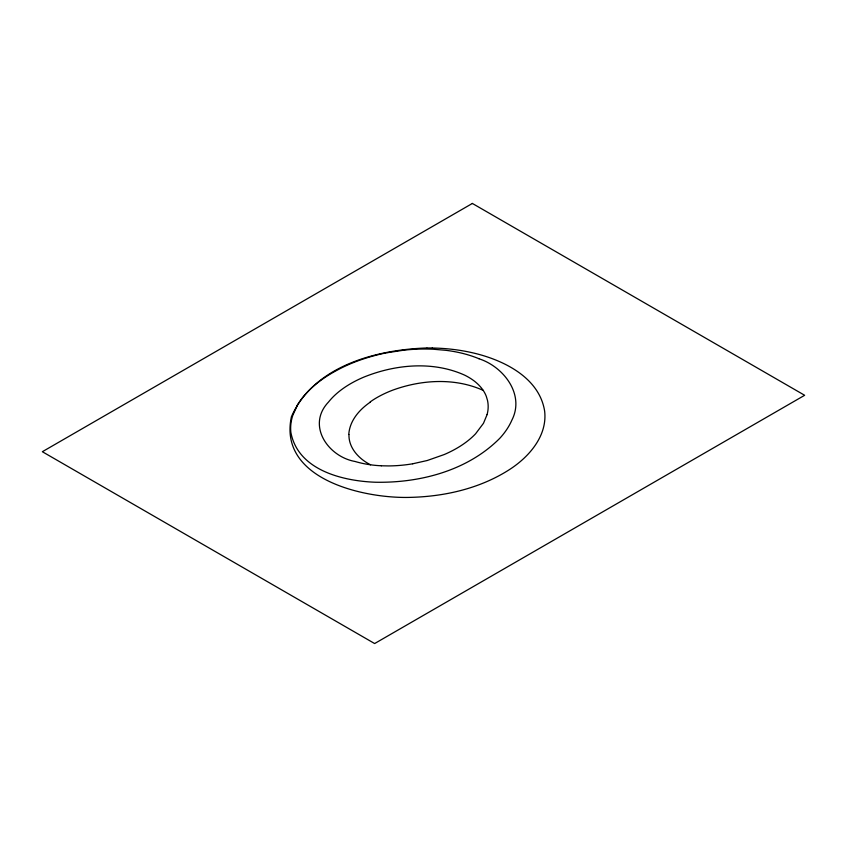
<?xml version="1.0" encoding="UTF-8"?>
<svg xmlns="http://www.w3.org/2000/svg" width="847" height="847" viewBox="0 0 847 847"><rect width="100%" height="100%" fill="white"/><g stroke="black" fill="none" stroke-linecap="round" stroke-linejoin="round"><path stroke-width="1.27" d="M348.964 434.49C348.498 448.042 359.139 459.106 370.573 464.802M487.11 414.564L483.478 423.299L475.591 433.78A111.815 64.552 0 0 1 444.156 454.574L427.227 460.514L412.711 463.785M297.286 405.575L292.946 414.966A118.336 68.321 0 0 0 290.849 432.288C297.816 470.043 342.294 480.948 375.168 482.229C419.89 483.161 467.629 470.71 499.857 438.227A140.051 80.857 0 0 0 511.874 420.154C525.055 394.406 503.457 366.656 479.01 358.768M370.234 401.87L373.04 399.964A100.571 58.062 0 0 1 392.669 390.171C421.404 379.657 454.786 377.571 483.15 390.351M387.714 352.648L403.723 350.192A108.374 62.572 0 0 1 433.198 349.229L445.977 350.33A88.321 50.989 0 0 1 479.042 358.747M426.835 347.969C376.132 349.652 313.612 366.063 291.41 416.756C277.858 479.688 364.951 498.947 410.964 497.358C445.067 496.427 479.762 488.454 508.803 470.011C528.602 457.465 547.564 436.184 544.642 411.134C539.698 379.784 508.348 362.664 480.249 354.745A117.299 67.718 0 0 0 432.256 348.022M427.079 347.969L432.256 347.99M381.319 465.786L388.487 465.924A88.099 50.862 0 0 0 412.711 463.775M487.089 414.554A87.982 50.799 0 0 0 487.512 400.43L486.294 396.354A69.21 39.957 0 0 0 475.368 381.912A64.054 36.982 0 0 0 464.939 375.274C433.113 360.769 395.369 364.305 363.617 377.211A112.407 64.901 0 0 0 343.3 388.36A109.856 63.43 0 0 0 328.498 402.06C306.36 425.31 328.001 456.618 355.009 461.467A69.263 39.989 0 0 0 381.319 465.776M348.784 434.479A92.164 53.213 0 0 1 370.499 401.997M297.085 405.544A148.267 85.6 0 0 1 335.825 370.912A140.793 81.28 0 0 1 387.672 352.574M472.361 203.449L42.35 451.716L374.639 643.551L804.65 395.284L472.361 203.449"/></g></svg>
